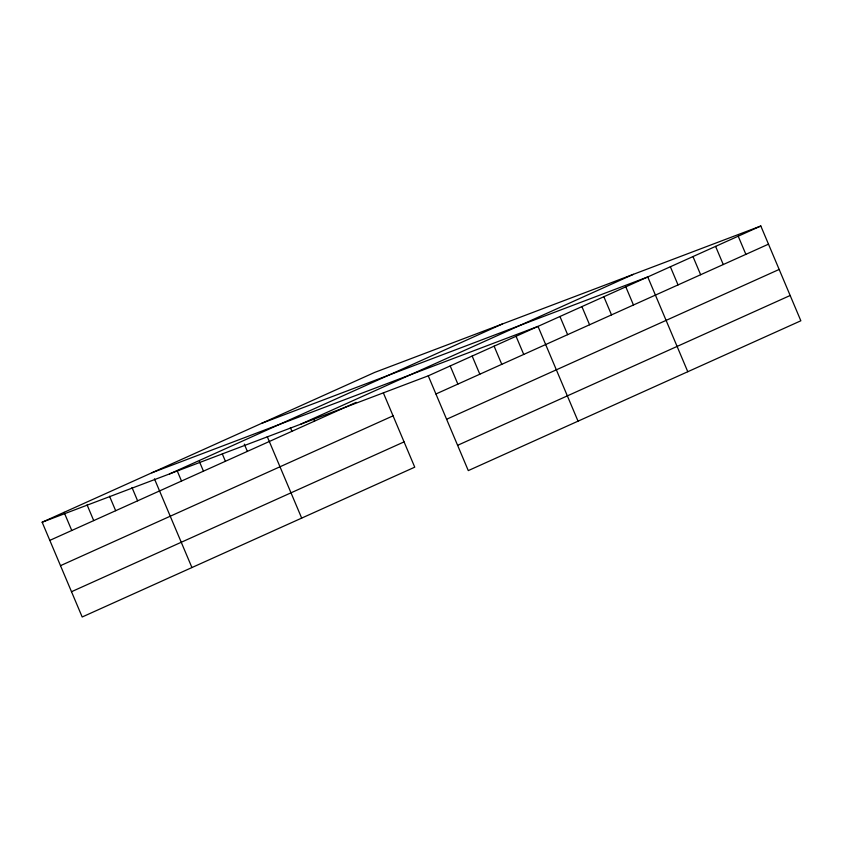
<?xml version="1.0" encoding="UTF-8"?>
<svg xmlns="http://www.w3.org/2000/svg" width="843" height="843" viewBox="0 0 843 843"><rect width="100%" height="100%" fill="white"/><g stroke="black" fill="none" stroke-linecap="round" stroke-linejoin="round"><path stroke-width="1.26" d="M42.15 522.217L374.714 372.395L760.818 226.008L800.85 320.783L468.286 470.605L428.255 375.83L42.15 522.217L82.182 616.992L414.745 467.17L383.396 392.964M169.569 473.914L502.122 324.091M300.846 424.134L633.399 274.323M49.821 540.374L356.199 402.353M428.255 375.83L760.818 226.008M435.926 393.987L768.489 244.164M60.496 565.664L393.059 415.841M446.6 419.266L779.164 269.444M71.507 591.712L404.06 441.89M457.612 445.315L790.165 295.493M261.646 423.344L647.751 276.947L687.783 371.721M151.898 472.775L538.003 326.389L578.035 421.163M738.205 236.198L745.876 254.354M715.591 246.388L723.262 264.544M692.978 256.567L700.649 274.734M670.364 266.757L678.025 284.913M625.801 286.841L633.462 304.997M603.851 296.725L611.523 314.882M581.902 306.61L589.573 324.766M559.952 316.504L567.624 334.66M516.053 336.273L523.724 354.429M494.103 346.167L501.775 364.324M472.154 356.052L479.825 374.208M450.204 365.946L457.875 384.102M313.512 418.697L314.534 421.121M290.392 427.675L291.92 431.31M267.263 436.653L301.678 518.108M244.291 444.124L247.357 451.384M222.341 454.008L225.408 461.269M199.369 461.479L203.458 471.163M177.42 471.363L181.519 481.047M154.448 478.835L191.93 567.55M131.993 487.507L137.62 500.826M109.527 496.19L115.67 510.71M87.071 504.862L93.721 520.605M64.1 512.333L71.771 530.489"/></g></svg>
